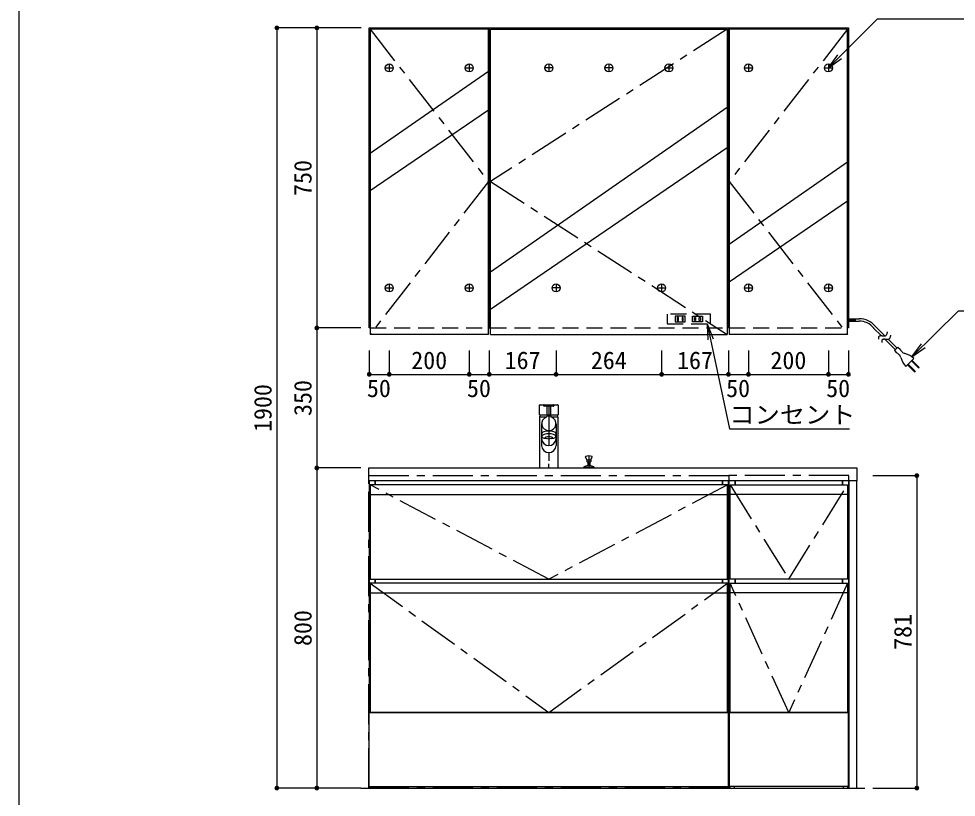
# Model space of a CAD drawing. Units: millimetres on the paper, scale 1:20. Extents: x -205 to 195, y -144 to 136.
# Drawn here: x -205 to -87.8, y -33.4 to 63.9 of the extents above; entities that cross this region are included whole.
import ezdxf
from ezdxf.enums import TextEntityAlignment as Align

# ---------------------------------------------------------------- set-up
doc = ezdxf.new("R2010")
doc.units = ezdxf.units.MM
doc.linetypes.add('CHAIN1', pattern=[8, 5, -1, 1, -1])
doc.linetypes.add('DASHED2', pattern=[3, 2, -1])
for name, color, linetype in [('0-2_2', 7, 'Continuous'), ('0-3_3', 4, 'Continuous'), ('0-4_4', 6, 'Continuous'), ('0-B_11', 6, 'Continuous')]:
    doc.layers.add(name, color=color, linetype=linetype)
doc.styles.add('ＭＳ ゴシック', font='')
doc.styles.get('ＭＳ ゴシック').set_extended_font_data('MS Gothic')

msp = doc.modelspace()

# ---------------------------------------------------------------- hatches: boundary and pattern name
at = {"layer": '0-3_3'}
for points in [[(-172.435, 62.779, 1), (-173.035, 62.779, 1)], [(-167.435, 62.779, 1), (-168.035, 62.779, 1)], [(-167.435, 25.279, 1), (-168.035, 25.279, 1)], [(-167.435, 25.279, 1), (-168.035, 25.279, 1)], [(-160.885, 19.479, 1), (-161.485, 19.479, 1)], [(-158.385, 19.479, 1), (-158.985, 19.479, 1)], [(-158.385, 19.479, 1), (-158.985, 19.479, 1)], [(-148.385, 19.479, 1), (-148.985, 19.479, 1)], [(-148.385, 19.479, 1), (-148.985, 19.479, 1)], [(-145.885, 19.479, 1), (-146.485, 19.479, 1)], [(-145.885, 19.479, 1), (-146.485, 19.479, 1)], [(-137.535, 19.479, 1), (-138.135, 19.479, 1)], [(-137.535, 19.479, 1), (-138.135, 19.479, 1)], [(-124.335, 19.479, 1), (-124.935, 19.479, 1)], [(-124.335, 19.479, 1), (-124.935, 19.479, 1)], [(-115.985, 19.479, 1), (-116.585, 19.479, 1)], [(-115.985, 19.479, 1), (-116.585, 19.479, 1)], [(-113.485, 19.479, 1), (-114.085, 19.479, 1)], [(-113.485, 19.479, 1), (-114.085, 19.479, 1)], [(-103.485, 19.479, 1), (-104.085, 19.479, 1)], [(-103.485, 19.479, 1), (-104.085, 19.479, 1)], [(-100.985, 19.479, 1), (-101.585, 19.479, 1)], [(-167.435, 7.779, 1), (-168.035, 7.779, 1)], [(-167.435, 7.779, 1), (-168.035, 7.779, 1)], [(-92.435, 6.829, 1), (-93.035, 6.829, 1)], [(-172.435, -32.221, 1), (-173.035, -32.221, 1)], [(-167.435, -32.221, 1), (-168.035, -32.221, 1)], [(-92.435, -32.221, 1), (-93.035, -32.221, 1)]]:
    msp.add_hatch(color=132, dxfattribs=at).paths.add_polyline_path(points)

# ---------------------------------------------------------------- linework, layer by layer
at = {"layer": '0-2_2'}
for p, q in [((-161.185, 25.279), (-161.185, 62.779)), ((-146.285, 62.629), (-161.085, 62.629)), ((-161.085, 62.629), (-161.085, 24.479)), ((-160.435, 62.629), (-160.435, 62.779)), ((-146.935, 62.629), (-146.935, 62.779)), ((-146.285, 24.479), (-146.285, 62.629)), ((-146.185, 25.279), (-146.185, 62.779)), ((-146.035, 62.629), (-116.435, 62.629)), ((-146.035, 24.479), (-146.035, 62.629)), ((-145.435, 62.629), (-145.435, 62.779)), ((-117.035, 62.779), (-117.035, 62.629)), ((-116.435, 62.629), (-116.435, 24.479)), ((-116.285, 25.279), (-116.285, 62.779)), ((-101.385, 62.629), (-116.185, 62.629)), ((-116.185, 62.629), (-116.185, 24.479)), ((-115.535, 62.629), (-115.535, 62.779)), ((-102.035, 62.629), (-102.035, 62.779)), ((-101.385, 24.479), (-101.385, 62.629)), ((-161.085, 25.279), (-161.185, 25.279)), ((-161.085, 25.279), (-161.185, 25.279)), ((-146.185, 25.279), (-146.285, 25.279)), ((-146.235, 25.279), (-146.035, 25.279)), ((-146.085, 25.279), (-146.185, 25.279)), ((-116.285, 25.279), (-116.435, 25.279)), ((-116.185, 25.279), (-116.285, 25.279)), ((-101.285, 25.279), (-101.385, 25.279)), ((-146.285, 24.479), (-161.085, 24.479)), ((-146.035, 24.479), (-116.435, 24.479)), ((-101.385, 24.479), (-116.185, 24.479)), ((-161.235, 6.179), (-161.235, 7.779)), ((-161.235, 7.779), (-100.235, 7.779)), ((-100.235, 7.779), (-100.235, 6.179)), ((-100.235, 6.179), (-161.235, 6.179)), ((-161.21, 6.179), (-161.21, -22.771)), ((-160.46, 5.679), (-160.46, 6.179)), ((-160.46, 6.179), (-160.46, 5.679)), ((-117.01, 6.179), (-117.01, 5.679)), ((-117.01, 5.679), (-117.01, 6.179)), ((-116.26, -22.771), (-116.26, 6.179)), ((-116.21, -22.771), (-116.21, 6.179)), ((-115.46, 5.679), (-115.46, 6.179)), ((-115.46, 6.179), (-115.46, 5.679)), ((-102.01, 6.179), (-102.01, 5.679)), ((-102.01, 5.679), (-102.01, 6.179)), ((-101.26, 6.179), (-101.26, -22.771)), ((-101.235, 6.179), (-101.235, -32.221)), ((-160.46, -6.621), (-160.46, -6.121)), ((-160.46, -6.121), (-160.46, -6.621)), ((-117.01, -6.121), (-117.01, -6.621)), ((-117.01, -6.621), (-117.01, -6.121)), ((-115.46, -6.621), (-115.46, -6.121)), ((-115.46, -6.121), (-115.46, -6.621)), ((-102.01, -6.121), (-102.01, -6.621)), ((-102.01, -6.621), (-102.01, -6.121)), ((-161.21, -22.771), (-160.46, -22.771)), ((-161.185, -32.021), (-161.185, -22.771)), ((-117.01, -22.771), (-116.26, -22.771)), ((-116.285, -22.771), (-116.285, -32.021)), ((-115.46, -22.771), (-116.21, -22.771)), ((-116.185, -22.771), (-116.185, -32.021)), ((-101.26, -22.771), (-102.01, -22.771)), ((-101.285, -32.021), (-101.285, -22.771)), ((-161.185, -32.021), (-116.285, -32.021)), ((-101.285, -32.021), (-116.185, -32.021))]:
    msp.add_line(p, q, dxfattribs=at)
for points in [[(-161.185, 62.779), (-146.185, 62.779), (-146.185, 25.279)], [(-146.185, 62.779), (-116.285, 62.779), (-116.285, 25.279)], [(-116.285, 62.779), (-101.285, 62.779), (-101.285, 25.279)], [(-101.235, -32.221), (-100.235, -32.221), (-100.235, 6.179)], [(-116.285, -32.021), (-116.285, -22.771), (-161.185, -22.771)], [(-116.185, -32.021), (-116.185, -22.771), (-101.285, -22.771)]]:
    msp.add_lwpolyline(points, dxfattribs=at)
for points in [[(-161.085, 5.679), (-161.085, -6.121), (-116.385, -6.121), (-116.385, 5.679)], [(-101.385, 5.679), (-101.385, -6.121), (-116.085, -6.121), (-116.085, 5.679)], [(-116.385, -22.771), (-116.385, -6.621), (-161.085, -6.621), (-161.085, -22.771)], [(-116.085, -22.771), (-116.085, -6.621), (-101.385, -6.621), (-101.385, -22.771)], [(-160.51, -32.021), (-160.51, -32.221), (-161.11, -32.221), (-161.11, -32.021)], [(-149.685, -32.021), (-149.685, -32.221), (-150.285, -32.221), (-150.285, -32.021)], [(-134.685, -32.021), (-134.685, -32.221), (-135.285, -32.221), (-135.285, -32.021)], [(-116.36, -32.021), (-116.36, -32.221), (-116.96, -32.221), (-116.96, -32.021)], [(-116.11, -32.021), (-116.11, -32.221), (-115.51, -32.221), (-115.51, -32.021)], [(-101.96, -32.021), (-101.96, -32.221), (-101.36, -32.221), (-101.36, -32.021)]]:
    msp.add_lwpolyline(points, close=True, dxfattribs=at)
at = {"layer": '0-3_3'}
for p, q in [((-162.185, 62.779), (-172.735, 62.779)), ((-172.735, 62.779), (-172.735, -32.221)), ((-162.235, 62.779), (-167.735, 62.779)), ((-167.735, 62.779), (-167.735, 25.279)), ((-103.785, 57.779), (-102.607, 59.428)), ((-103.785, 57.779), (-102.371, 59.193)), ((-103.785, 57.779), (-102.136, 58.957)), ((-161.185, 47.034), (-146.285, 57.387)), ((-146.035, 32.289), (-116.435, 52.855)), ((-161.185, 42.354), (-146.285, 52.525)), ((-146.035, 27.609), (-116.435, 47.814)), ((-116.185, 35.742), (-101.385, 46.025)), ((-116.185, 31.062), (-101.385, 41.165)), ((-118.953, 25.804), (-118.862, 23.778)), ((-118.953, 25.804), (-118.21, 23.917)), ((-118.953, 25.804), (-118.536, 23.847)), ((-101.285, 26.429), (-99.938, 26.429)), ((-101.285, 26.129), (-99.938, 26.129)), ((-162.235, 25.279), (-167.735, 25.279)), ((-162.235, 25.279), (-167.735, 25.279)), ((-167.735, 25.279), (-167.735, 7.779)), ((-98.131, 25.268), (-97.179, 24.316)), ((-97.894, 25.455), (-96.736, 24.297)), ((-96.766, 23.902), (-95.436, 22.573)), ((-96.316, 23.876), (-95.224, 22.785)), ((-161.185, 22.479), (-161.185, 19.479)), ((-158.685, 22.479), (-158.685, 19.479)), ((-158.685, 22.479), (-158.685, 19.479)), ((-148.685, 22.479), (-148.685, 19.479)), ((-148.685, 22.479), (-148.685, 19.479)), ((-146.185, 22.479), (-146.185, 19.479)), ((-146.185, 22.479), (-146.185, 19.479)), ((-137.835, 22.479), (-137.835, 19.479)), ((-137.835, 22.479), (-137.835, 19.479)), ((-124.635, 22.479), (-124.635, 19.479)), ((-124.635, 22.479), (-124.635, 19.479)), ((-116.285, 22.479), (-116.285, 19.479)), ((-116.285, 22.479), (-116.285, 19.479)), ((-113.785, 22.479), (-113.785, 19.479)), ((-113.785, 22.479), (-113.785, 19.479)), ((-103.785, 22.479), (-103.785, 19.479)), ((-103.785, 22.479), (-103.785, 19.479)), ((-101.285, 22.479), (-101.285, 19.479)), ((-95.542, 22.467), (-95.118, 22.891)), ((-95.542, 22.467), (-95.259, 22.184)), ((-95.118, 22.891), (-94.835, 22.608)), ((-93.351, 21.658), (-92.167, 23.303)), ((-93.351, 21.658), (-91.932, 23.067)), ((-93.351, 21.658), (-91.697, 22.83)), ((-94.093, 20.451), (-93.103, 21.441)), ((-92.484, 20.292), (-92.449, 20.328)), ((-161.185, 19.479), (-158.685, 19.479)), ((-158.685, 19.479), (-148.685, 19.479)), ((-148.685, 19.479), (-146.185, 19.479)), ((-146.185, 19.479), (-137.835, 19.479)), ((-137.835, 19.479), (-124.635, 19.479)), ((-124.635, 19.479), (-116.285, 19.479)), ((-116.285, 19.479), (-113.785, 19.479)), ((-113.785, 19.479), (-103.785, 19.479)), ((-103.785, 19.479), (-101.285, 19.479)), ((-92.944, 19.833), (-92.979, 19.797)), ((-138.735, 7.779), (-138.735, 8.279)), ((-162.235, 7.779), (-167.735, 7.779)), ((-167.735, 7.779), (-167.735, -32.221)), ((-162.235, 7.779), (-167.735, 7.779)), ((-98.235, 6.829), (-92.735, 6.829)), ((-92.735, 6.829), (-92.735, -32.221)), ((-161.085, 4.479), (-116.385, 4.479)), ((-101.385, 4.479), (-116.085, 4.479)), ((-161.085, -7.821), (-116.385, -7.821)), ((-101.385, -7.821), (-116.085, -7.821)), ((-162.235, -32.221), (-172.735, -32.221)), ((-162.235, -32.221), (-167.735, -32.221)), ((-162.235, -32.221), (-99.235, -32.221)), ((-98.235, -32.221), (-92.735, -32.221))]:
    msp.add_line(p, q, dxfattribs=at)
at = {"layer": '0-3_3', "linetype": 'CHAIN1'}
for p, q in [((-161.085, 62.629), (-146.285, 43.579)), ((-116.435, 62.629), (-146.035, 43.579)), ((-101.385, 62.629), (-116.185, 43.579)), ((-159.185, 57.779), (-158.185, 57.779)), ((-158.685, 58.279), (-158.685, 57.279)), ((-149.185, 57.779), (-148.185, 57.779)), ((-148.685, 58.279), (-148.685, 57.279)), ((-138.235, 57.779), (-139.235, 57.779)), ((-138.735, 58.279), (-138.735, 57.279)), ((-130.735, 57.779), (-131.735, 57.779)), ((-131.235, 58.279), (-131.235, 57.279)), ((-124.235, 57.779), (-123.235, 57.779)), ((-123.735, 58.279), (-123.735, 57.279)), ((-114.285, 57.779), (-113.285, 57.779)), ((-113.785, 58.279), (-113.785, 57.279)), ((-104.285, 57.779), (-103.285, 57.779)), ((-103.785, 58.279), (-103.785, 57.279)), ((-146.285, 43.579), (-161.085, 24.479)), ((-146.035, 43.579), (-116.435, 24.479)), ((-116.185, 43.579), (-101.385, 24.479)), ((-158.685, 30.779), (-158.685, 29.779)), ((-148.685, 30.779), (-148.685, 29.779)), ((-137.835, 30.779), (-137.835, 29.779)), ((-124.635, 30.779), (-124.635, 29.779)), ((-113.785, 30.779), (-113.785, 29.779)), ((-103.785, 30.779), (-103.785, 29.779)), ((-159.185, 30.279), (-158.185, 30.279)), ((-149.185, 30.279), (-148.185, 30.279)), ((-137.335, 30.279), (-138.335, 30.279)), ((-125.135, 30.279), (-124.135, 30.279)), ((-114.285, 30.279), (-113.285, 30.279)), ((-104.285, 30.279), (-103.285, 30.279)), ((-101.385, 26.279), (-100.359, 26.279))]:
    msp.add_line(p, q, dxfattribs=at)
at = {"layer": '0-3_3', "linetype": 'DASHED2'}
for p, q in [((-146.935, 62.779), (-146.935, 62.629)), ((-102.035, 62.779), (-102.035, 62.629)), ((-123.96, 27.004), (-123.96, 25.804)), ((-118.51, 27.004), (-123.96, 27.004)), ((-118.51, 25.804), (-118.51, 27.004)), ((-123.96, 25.804), (-118.51, 25.804)), ((-122.935, 26.754), (-122.935, 26.054)), ((-121.685, 26.754), (-122.935, 26.754)), ((-122.935, 26.054), (-121.685, 26.054)), ((-122.685, 26.604), (-122.685, 26.204)), ((-122.535, 26.604), (-122.685, 26.604)), ((-122.685, 26.204), (-122.535, 26.204)), ((-122.535, 26.204), (-122.535, 26.604)), ((-122.085, 26.604), (-122.085, 26.204)), ((-121.935, 26.604), (-122.085, 26.604)), ((-122.085, 26.204), (-121.935, 26.204)), ((-121.935, 26.204), (-121.935, 26.604)), ((-121.685, 26.054), (-121.685, 26.754)), ((-120.785, 26.054), (-120.785, 26.754)), ((-120.785, 26.754), (-119.535, 26.754)), ((-120.785, 26.054), (-120.785, 26.754)), ((-120.785, 26.754), (-119.535, 26.754)), ((-119.535, 26.054), (-120.785, 26.054)), ((-119.535, 26.054), (-120.785, 26.054)), ((-120.535, 26.204), (-120.535, 26.604)), ((-120.535, 26.604), (-120.385, 26.604)), ((-120.385, 26.204), (-120.535, 26.204)), ((-120.385, 26.604), (-120.385, 26.204)), ((-119.935, 26.204), (-119.935, 26.604)), ((-119.935, 26.604), (-119.785, 26.604)), ((-119.785, 26.204), (-119.935, 26.204)), ((-119.785, 26.604), (-119.785, 26.204)), ((-119.535, 26.754), (-119.535, 26.054)), ((-161.085, 25.279), (-146.285, 25.279)), ((-146.085, 25.279), (-146.235, 25.279)), ((-146.035, 25.279), (-116.435, 25.279)), ((-116.185, 25.279), (-101.385, 25.279))]:
    msp.add_line(p, q, dxfattribs=at)
at = {"layer": '0-3_3'}
for points in [[(-103.785, 57.779), (-97.642, 63.922), (-85.642, 63.922)], [(-93.351, 21.658), (-87.546, 27.422), (-72.546, 27.422)], [(-118.953, 25.804), (-116.158, 12.684), (-101.158, 12.684)], [(-96.665, 24.312), (-96.654, 24.316), (-96.636, 24.323), (-96.614, 24.334), (-96.589, 24.351), (-96.562, 24.373), (-96.536, 24.402), (-96.511, 24.437), (-96.489, 24.477), (-96.469, 24.522), (-96.452, 24.569), (-96.438, 24.616), (-96.426, 24.662), (-96.417, 24.704), (-96.409, 24.74), (-96.403, 24.77), (-96.398, 24.792), (-96.396, 24.805), (-96.395, 24.81)], [(-97.503, 23.874), (-97.503, 23.878), (-97.503, 23.89), (-97.503, 23.909), (-97.504, 23.935), (-97.503, 23.968), (-97.503, 24.005), (-97.5, 24.045), (-97.497, 24.087), (-97.49, 24.128), (-97.48, 24.167), (-97.467, 24.203), (-97.451, 24.233), (-97.432, 24.258), (-97.411, 24.277), (-97.391, 24.291), (-97.372, 24.301), (-97.357, 24.307), (-97.348, 24.31), (-97.344, 24.311), (-97.341, 24.311), (-97.331, 24.314), (-97.313, 24.317), (-97.288, 24.32), (-97.254, 24.322), (-97.212, 24.322), (-97.162, 24.32), (-97.106, 24.315), (-97.046, 24.309), (-96.984, 24.303), (-96.923, 24.297), (-96.865, 24.294), (-96.813, 24.292), (-96.768, 24.294), (-96.732, 24.297), (-96.704, 24.302), (-96.684, 24.306), (-96.672, 24.309), (-96.668, 24.311), (-96.665, 24.312)], [(-97.085, 23.455), (-97.085, 23.459), (-97.085, 23.471), (-97.085, 23.491), (-97.085, 23.517), (-97.085, 23.549), (-97.084, 23.586), (-97.082, 23.627), (-97.078, 23.668), (-97.072, 23.71), (-97.062, 23.749), (-97.049, 23.784), (-97.032, 23.815), (-97.013, 23.84), (-96.993, 23.859), (-96.972, 23.873), (-96.954, 23.882), (-96.939, 23.888), (-96.929, 23.891), (-96.926, 23.892), (-96.923, 23.893), (-96.912, 23.895), (-96.895, 23.899), (-96.869, 23.902), (-96.836, 23.904), (-96.794, 23.904), (-96.744, 23.901), (-96.688, 23.897), (-96.628, 23.891), (-96.565, 23.884), (-96.504, 23.879), (-96.447, 23.875), (-96.394, 23.874), (-96.35, 23.875), (-96.313, 23.879), (-96.285, 23.883), (-96.265, 23.888), (-96.254, 23.891), (-96.25, 23.892), (-96.246, 23.893)], [(-96.246, 23.893), (-96.235, 23.897), (-96.218, 23.904), (-96.196, 23.916), (-96.171, 23.932), (-96.144, 23.955), (-96.118, 23.984), (-96.093, 24.018), (-96.07, 24.059), (-96.051, 24.103), (-96.034, 24.15), (-96.02, 24.198), (-96.008, 24.243), (-95.998, 24.285), (-95.99, 24.322), (-95.984, 24.351), (-95.98, 24.373), (-95.977, 24.387), (-95.976, 24.391)], [(-93.386, 21.159), (-92.555, 20.328), (-92.484, 20.292)], [(-93.315, 21.229), (-92.484, 20.398), (-92.449, 20.328)], [(-93.881, 20.664), (-93.05, 19.833), (-92.979, 19.797)], [(-93.81, 20.734), (-92.979, 19.903), (-92.944, 19.833)]]:
    msp.add_lwpolyline(points, dxfattribs=at)
at = {"layer": '0-3_3', "linetype": 'CHAIN1'}
for points in [[(-161.235, -32.221), (-161.235, 6.829), (-116.235, 6.829), (-116.235, -32.221)], [(-101.235, -32.221), (-101.235, 6.829), (-116.235, 6.829), (-116.235, -32.221)]]:
    msp.add_lwpolyline(points, close=True, dxfattribs=at)
for points in [[(-116.385, 5.679), (-138.735, -6.121), (-161.085, 5.679)], [(-116.085, 5.679), (-108.735, -6.121), (-101.385, 5.679)], [(-161.085, -6.621), (-138.735, -22.771), (-116.385, -6.621)], [(-101.385, -6.621), (-108.735, -22.771), (-116.085, -6.621)]]:
    msp.add_lwpolyline(points, dxfattribs=at)
at = {"layer": '0-3_3'}
for centre in [(-158.685, 57.779), (-148.685, 57.779), (-138.735, 57.779), (-131.235, 57.779), (-123.735, 57.779), (-113.785, 57.779), (-103.785, 57.779), (-158.685, 30.279), (-148.685, 30.279), (-137.835, 30.279), (-124.635, 30.279), (-113.785, 30.279), (-103.785, 30.279)]:
    msp.add_circle(centre, 0.5, dxfattribs=at)
for centre, radius, start, end in [((-99.938, 23.796), 2.632, 39.06197, 90), ((-99.938, 23.796), 2.332, 39.06197, 90), ((-93.439, 23.439), 1.625, 210.74997, 225), ((-93.987, 22.891), 0.85, 225, 253.07249), ((-96.09, 20.787), 1.625, 44.99999, 59.25003), ((-95.542, 21.335), 0.85, 16.9275, 44.99999), ((-92.391, 22.154), 2.407, 193.71551, 225), ((-94.805, 19.739), 2.407, 45, 76.28448)]:
    msp.add_arc(centre, radius, start, end, dxfattribs=at)
at = {"layer": '0-4_4'}
for p, q in [((-139.885, 14.424), (-139.885, 15.629)), ((-139.835, 15.679), (-137.635, 15.679)), ((-139.36, 15.541), (-139.36, 15.629)), ((-139.31, 15.679), (-138.16, 15.679)), ((-138.16, 15.491), (-139.31, 15.491)), ((-138.974, 15.491), (-138.974, 14.399)), ((-138.497, 14.399), (-138.497, 15.491)), ((-138.11, 15.629), (-138.11, 15.541)), ((-137.585, 15.629), (-137.585, 14.424)), ((-139.046, 14.129), (-139.885, 14.129)), ((-137.61, 14.399), (-139.86, 14.399)), ((-139.86, 14.129), (-139.86, 14.266)), ((-139.792, 14.399), (-139.854, 14.291)), ((-139.047, 14.126), (-138.982, 14.239)), ((-138.424, 14.126), (-138.489, 14.239)), ((-137.679, 14.399), (-137.617, 14.291)), ((-137.61, 14.129), (-137.61, 14.266)), ((-139.635, 13.315), (-139.635, 10.58)), ((-137.835, 13.315), (-137.835, 10.58)), ((-139.63, 11.737), (-139.63, 12.076)), ((-137.84, 11.737), (-137.84, 12.076)), ((-133.973, 8.806), (-134.156, 9.163)), ((-133.973, 8.806), (-133.973, 8.581)), ((-133.973, 8.806), (-133.498, 8.806)), ((-133.923, 8.531), (-133.548, 8.531)), ((-133.852, 8.531), (-133.852, 8.069)), ((-133.619, 8.531), (-133.619, 8.069)), ((-133.498, 8.806), (-133.315, 9.163)), ((-133.498, 8.806), (-133.498, 8.581)), ((-134.36, 7.911), (-134.36, 7.829)), ((-133.11, 7.829), (-134.36, 7.829)), ((-133.11, 7.779), (-134.36, 7.779)), ((-134.285, 7.829), (-134.285, 7.779)), ((-133.612, 8.069), (-133.852, 8.069)), ((-133.185, 7.829), (-133.185, 7.779)), ((-133.11, 7.911), (-133.11, 7.829))]:
    msp.add_line(p, q, dxfattribs=at)
at = {"layer": '0-4_4', "linetype": 'CHAIN1'}
for p, q in [((-138.735, 15.679), (-138.735, 7.779)), ((-133.735, 9.281), (-133.735, 7.779))]:
    msp.add_line(p, q, dxfattribs=at)
at = {"layer": '0-4_4'}
msp.add_lwpolyline([(-139.885, 14.129), (-139.885, 7.779), (-137.585, 7.779), (-137.585, 14.129), (-138.425, 14.129)], dxfattribs=at)
for centre, radius, start, end in [((-139.835, 15.629), 0.05, 90, 180), ((-139.31, 15.629), 0.05, 90, 180), ((-139.31, 15.541), 0.05, 180, 270), ((-138.16, 15.629), 0.05, 0, 90), ((-138.16, 15.541), 0.05, 270, 360), ((-137.635, 15.629), 0.05, 0, 90), ((-139.86, 14.424), 0.025, 180, 270), ((-139.81, 14.266), 0.05, 150, 180), ((-138.735, 13.594), 0.691, 69.07687, 110.92313), ((-137.66, 14.266), 0.05, 0, 30), ((-137.61, 14.424), 0.025, 270, 360), ((-134.11, 9.185), 0.05, 104.0008, 180), ((-134.11, 9.185), 0.05, 180, 205.52693), ((-133.735, 7.681), 1.6, 75.9992, 104.0008), ((-133.923, 8.581), 0.05, 180, 270), ((-133.548, 8.581), 0.05, 270, 360), ((-133.36, 9.185), 0.05, 0, 75.9992), ((-133.36, 9.185), 0.05, 334.47307, 360), ((-134.335, 7.911), 0.025, 115.8721, 180), ((-133.735, 6.674), 1.4, 95.07116, 115.8721), ((-133.735, 6.674), 1.4, 64.1279, 84.92884), ((-133.135, 7.911), 0.025, 0, 64.1279)]:
    msp.add_arc(centre, radius, start, end, dxfattribs=at)
for centre, major_axis, ratio, start_param, end_param in [((-138.735, 13.315), (-0.9, 0), 0.960527, 5.0659728, 10.6419904), ((-138.735, 11.737), (-0.895, 0), 0.347121, 1.9718474, 7.4529305), ((-138.735, 12.076), (-0.895, 0), 0.347121, 3.1415927, 6.2831853), ((-138.735, 11.465), (0.9, 0), 0.98281, 3.1415927, 6.2831853), ((-138.735, 10.58), (0.9, 0), 0.98281, 3.1415927, 6.2831853)]:
    msp.add_ellipse(centre, major_axis=major_axis, ratio=ratio, start_param=start_param, end_param=end_param, dxfattribs=at)
msp.add_ellipse((-138.735, 11.559), major_axis=(-0.47, 0), ratio=0.341818, dxfattribs=at)
at = {"layer": '0-B_11'}
msp.add_line((-205, 136.5), (-205, -143.5), dxfattribs=at)

# ---------------------------------------------------------------- texts
at = {"layer": '0-3_3', "style": 'ＭＳ ゴシック'}
for s, p in [('750', (-167.735, 41.779)), ('1900', (-172.735, 12.279)), ('350', (-167.735, 14.279)), ('800', (-167.735, -14.471)), ('781', (-92.735, -14.946))]:
    msp.add_text(s, height=2.199, rotation=90, dxfattribs=at).set_placement(p, align=Align.BOTTOM_LEFT)
for s, p in [('200', (-155.935, 19.479)), ('167', (-144.26, 19.479)), ('264', (-133.485, 19.479)), ('167', (-122.71, 19.479)), ('200', (-111.035, 19.479)), ('50', (-161.474, 15.979)), ('50', (-148.966, 15.979)), ('50', (-116.574, 15.979)), ('50', (-104.066, 15.979))]:
    msp.add_text(s, height=2.199, dxfattribs=at).set_placement(p, align=Align.BOTTOM_LEFT)
at = {"layer": '0-3_3', "style": 'ＭＳ ゴシック', "width": 1.05}
msp.add_text('コンセント', height=2.199, dxfattribs=at).set_placement((-116.158, 12.684), align=Align.BOTTOM_LEFT)

doc.saveas('drawing.dxf')
